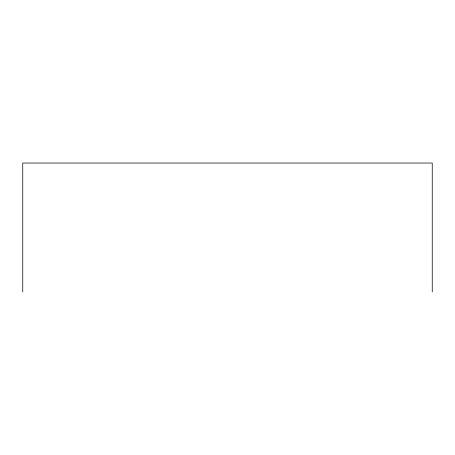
<?xml version="1.0" encoding="UTF-8"?>
<svg xmlns="http://www.w3.org/2000/svg" width="455" height="455" viewBox="0 0 455 455"><rect width="100%" height="100%" fill="white"/><g stroke="black" fill="none" stroke-linecap="round" stroke-linejoin="round"><path stroke-width="0.68" d="M432.25 291.968L432.25 163.032L22.75 163.032L22.75 291.968"/></g></svg>
